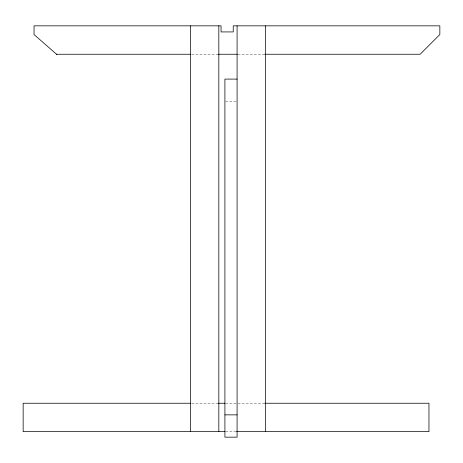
<?xml version="1.0" encoding="UTF-8"?>
<svg xmlns="http://www.w3.org/2000/svg" width="463" height="463" viewBox="0 0 463 463"><rect width="100%" height="100%" fill="white"/><g stroke="black" fill="none" stroke-linecap="round" stroke-linejoin="round"><path stroke-width="0.35" stroke-dasharray="2.31 1.74" d="M191.699 54.246L218.449 54.246M237.965 54.246L264.714 54.246M225.626 101.391L236.367 101.391M191.694 403.244L218.461 403.244M225.689 403.244L237.264 403.244M237.988 403.244L264.755 403.244M225.689 431.649L235.817 431.649"/><path stroke-width="0.69" d="M56.521 54.246L190.258 54.246M218.449 54.246L237.241 54.246M264.714 54.246L420.138 54.246L439.85 34.534L439.85 25.841L233.236 25.841L233.236 31.93L221.059 31.93L221.059 25.841L34.042 25.841L34.042 34.534L56.926 54.599M237.085 79.098L224.914 79.098L224.914 437.159L237.085 437.159L237.085 25.841M190.247 403.244L23.15 403.244L23.15 431.649L224.966 431.649M218.461 403.244L224.966 403.244M264.755 403.244L428.958 403.244L428.958 431.649L236.541 431.649M224.914 414.865L237.085 414.865M265.49 25.841L265.49 431.649M218.825 25.841L218.825 431.649M190.42 25.841L190.42 431.649"/></g></svg>
